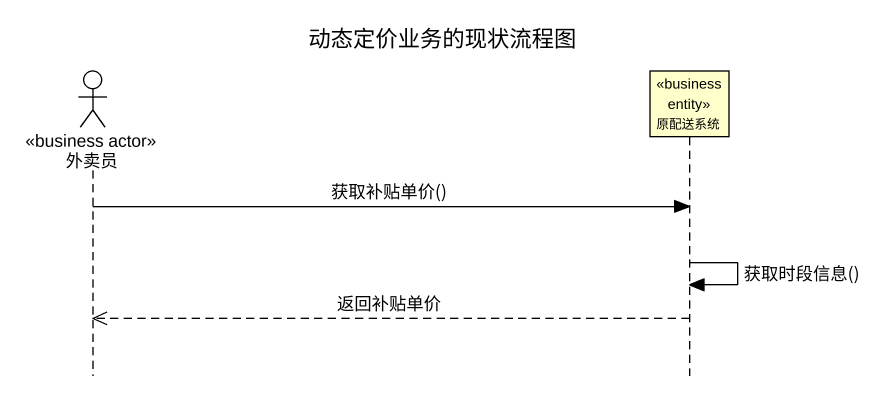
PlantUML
@startuml
title 动态定价业务的现状流程图
hide footbox
actor 外卖员 <<business actor>>
participant 原配送系统 <<business entity>>

外卖员 -> 原配送系统 : 获取补贴单价()
原配送系统 -> 原配送系统 : 获取时段信息()
原配送系统 -->> 外卖员 : 返回补贴单价
@enduml
